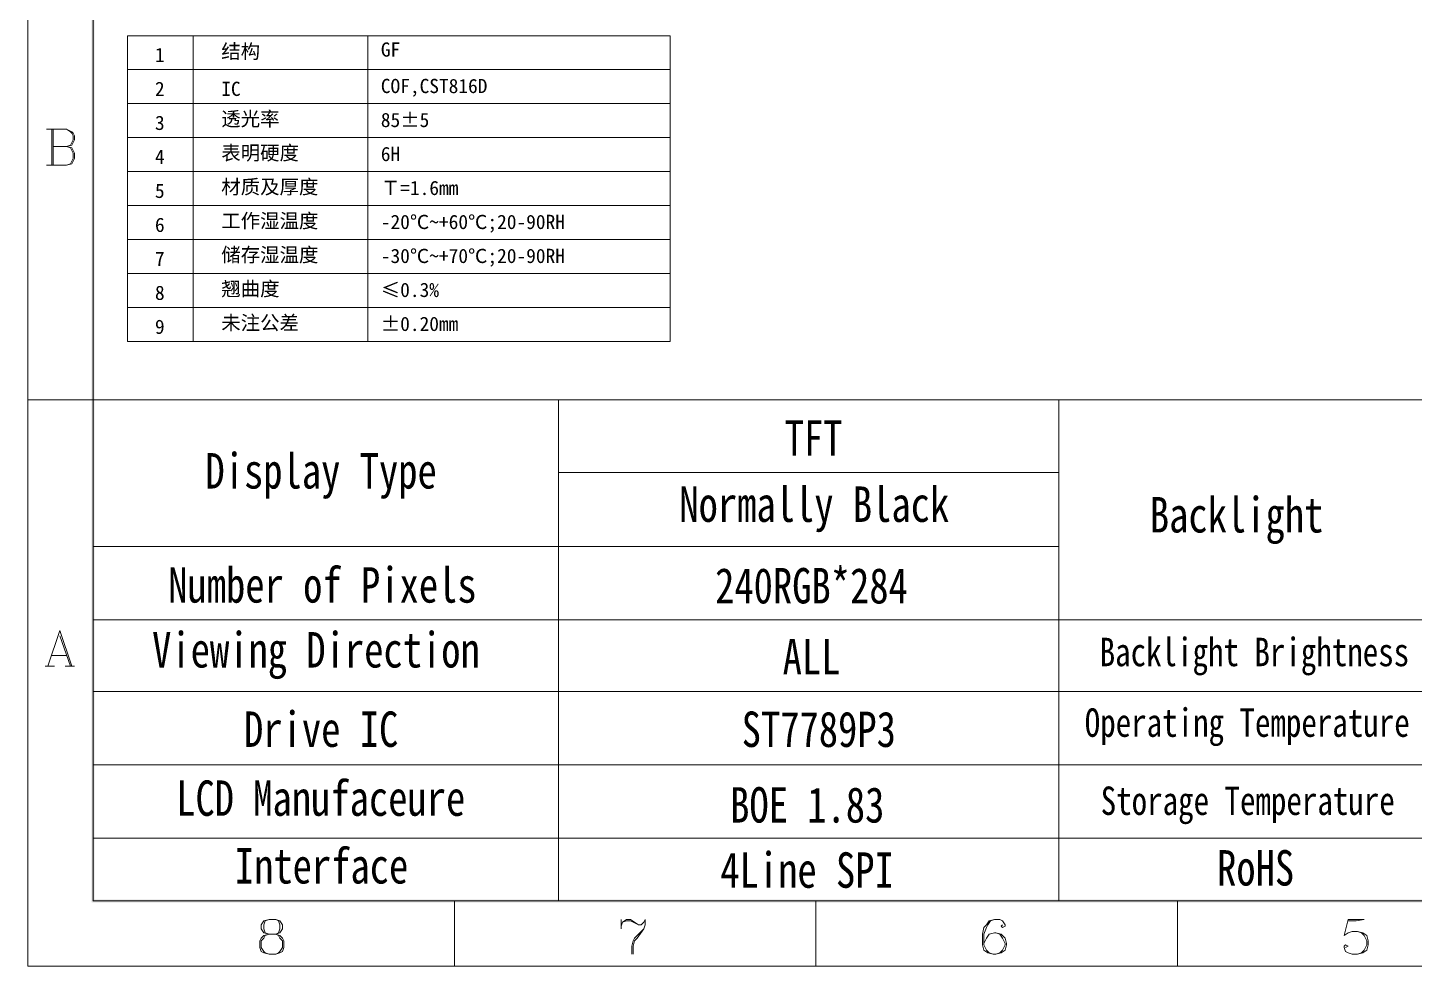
# Model space of a CAD drawing. Extents: x -128 to 4168, y -1774 to 38.
# Drawn here: x 1968.8 to 2087.5, y -979.3 to -899 of the extents above; entities that cross this region are included whole.
import ezdxf

# ---------------------------------------------------------------- set-up
doc = ezdxf.new("R2010")
doc.units = 0
doc.header["$LTSCALE"] = 16.335
doc.layers.add('BL-HOU', color=7, linetype='Continuous', lineweight=13)
doc.layers.add('dim', color=3, linetype='Continuous', lineweight=13)
doc.layers.add('BOARD_OUTLINE_00', color=6, linetype='Continuous')
doc.styles.get("Standard").update_dxf_attribs({"font": '', "width": 0.8})
doc.styles.add('常规', font='')
doc.styles.get('Standard').set_extended_font_data('NSimSun')
doc.styles.get('常规').set_extended_font_data('SimSun')

msp = doc.modelspace()

# ---------------------------------------------------------------- hatches: boundary and pattern name
at = {"layer": 'BL-HOU'}
h = msp.add_hatch(color=7, dxfattribs=at)
h.dxf.hatch_style = 2
h.paths.add_polyline_path([(1974.532, -802.205), (1974.304, -801.976), (1974.532, -948.731)])
h = msp.add_hatch(color=7, dxfattribs=at)
h.dxf.hatch_style = 2
h.paths.add_polyline_path([(1974.304, -801.976), (1974.532, -948.731), (1974.304, -948.731)])
h = msp.add_hatch(color=7, dxfattribs=at)
h.dxf.hatch_style = 2
h.paths.add_polyline_path([(1974.532, -802.09), (1974.304, -802.09), (1974.532, -973.609)])
h = msp.add_hatch(color=7, dxfattribs=at)
h.dxf.hatch_style = 2
h.paths.add_polyline_path([(1974.304, -802.09), (1974.532, -973.609), (1974.304, -973.837)])
h = msp.add_hatch(color=7, dxfattribs=at)
h.dxf.hatch_style = 2
h.paths.add_polyline_path([(1974.532, -973.609), (1974.304, -973.837), (2221.71, -973.609)])
h = msp.add_hatch(color=7, dxfattribs=at)
h.dxf.hatch_style = 2
h.paths.add_polyline_path([(1974.304, -973.837), (2221.71, -973.609), (2221.938, -973.837)])

# ---------------------------------------------------------------- linework, layer by layer
at = {"layer": 'BL-HOU', "color": 7, "lineweight": 0}
for p, q in [((1970.424, -907.649), (1972.135, -907.649)), ((1970.88, -907.649), (1970.88, -910.73)), ((1970.994, -907.649), (1970.994, -910.73)), ((1972.135, -907.649), (1972.592, -907.877)), ((1972.135, -907.649), (1972.478, -907.877)), ((1972.478, -907.877), (1972.592, -907.991)), ((1972.592, -907.877), (1972.706, -907.991)), ((1972.592, -907.991), (1972.706, -908.219)), ((1972.706, -908.562), (1972.592, -908.79)), ((1972.706, -907.991), (1972.82, -908.219)), ((1972.706, -908.219), (1972.706, -908.562)), ((1972.82, -908.562), (1972.706, -908.79)), ((1972.82, -908.219), (1972.82, -908.562)), ((1972.135, -909.132), (1970.994, -909.132)), ((1972.592, -909.018), (1972.135, -909.132)), ((1972.478, -909.018), (1972.135, -909.132)), ((1972.135, -909.132), (1972.592, -909.246)), ((1972.135, -909.132), (1972.478, -909.246)), ((1972.592, -908.79), (1972.478, -909.018)), ((1972.478, -909.246), (1972.592, -909.475)), ((1972.706, -908.79), (1972.592, -909.018)), ((1972.592, -909.246), (1972.706, -909.475)), ((1972.592, -909.475), (1972.706, -909.703)), ((1972.706, -909.475), (1972.82, -909.703)), ((1972.706, -909.703), (1972.706, -910.159)), ((1972.82, -909.703), (1972.82, -910.159)), ((1972.135, -910.73), (1970.424, -910.73)), ((1972.592, -910.616), (1972.135, -910.73)), ((1972.478, -910.616), (1972.135, -910.73)), ((1972.592, -910.388), (1972.478, -910.616)), ((1972.706, -910.159), (1972.592, -910.388)), ((1972.706, -910.388), (1972.592, -910.616)), ((1972.82, -910.159), (1972.706, -910.388)), ((2057.039, -937.047), (2014.245, -937.047))]:
    msp.add_line(p, q, dxfattribs=at)
for points in [[(1968.826, -796.499), (2227.415, -796.499), (2227.415, -979.314), (1968.826, -979.314)], [(1974.418, -802.09), (2221.824, -802.09), (2221.824, -973.723), (1974.418, -973.723)]]:
    msp.add_lwpolyline(points, close=True, dxfattribs=at)
for points in [[(1974.418, -930.815), (1968.826, -930.815)], [(2221.824, -930.815), (1974.418, -930.815)], [(2014.245, -930.815), (2014.245, -973.723)], [(2057.039, -973.723), (2057.039, -930.815)], [(2057.039, -943.367), (1974.418, -943.367)], [(2221.824, -949.644), (1974.418, -949.644)], [(1970.538, -953.638), (1971.565, -950.557), (1972.592, -953.638)], [(1971.565, -951.013), (1972.478, -953.638)], [(1970.31, -953.638), (1971.108, -953.638)], [(1970.88, -952.725), (1972.135, -952.725)], [(1972.021, -953.638), (1972.82, -953.638)], [(2131.443, -955.806), (1974.418, -955.806)], [(2131.443, -962.083), (1974.418, -962.083)], [(2131.443, -968.359), (1974.418, -968.359)], [(2005.343, -979.314), (2005.343, -973.723)], [(2036.269, -979.314), (2036.269, -973.723)], [(2067.195, -979.314), (2067.195, -973.723)], [(1989.481, -975.32), (1989.025, -975.434), (1988.796, -975.777), (1988.796, -976.119), (1989.025, -976.461), (1989.481, -976.576), (1990.052, -976.576), (1990.394, -976.461), (1990.622, -976.119), (1990.622, -975.777), (1990.394, -975.434), (1990.052, -975.32), (1989.481, -975.32), (1989.139, -975.434), (1989.025, -975.777), (1989.025, -976.119), (1989.139, -976.461), (1989.481, -976.576)], [(1990.052, -976.576), (1990.28, -976.461), (1990.394, -976.119), (1990.394, -975.777), (1990.28, -975.434), (1990.052, -975.32)], [(2019.608, -975.32), (2019.608, -976.119)], [(2019.608, -975.891), (2019.722, -975.549), (2020.065, -975.32), (2020.407, -975.32), (2021.092, -975.777), (2021.32, -975.777), (2021.548, -975.549), (2021.662, -975.32)], [(2019.722, -975.549), (2020.065, -975.434), (2020.407, -975.434), (2021.092, -975.777)], [(2021.548, -976.119), (2020.749, -976.918), (2020.635, -977.146), (2020.521, -977.603), (2020.521, -978.287)], [(2021.662, -975.32), (2021.662, -975.777), (2021.548, -976.119), (2020.978, -976.918), (2020.749, -977.146), (2020.635, -977.603), (2020.635, -978.287)], [(2052.246, -975.777), (2052.131, -975.891), (2052.246, -976.005), (2052.474, -975.891), (2052.474, -975.777), (2052.246, -975.434), (2052.017, -975.32), (2051.561, -975.32), (2051.104, -975.434), (2050.876, -975.777), (2050.648, -976.005), (2050.534, -976.576), (2050.534, -977.488), (2050.648, -977.945), (2050.99, -978.173), (2051.447, -978.287), (2051.675, -978.287), (2052.131, -978.173), (2052.474, -977.945), (2052.588, -977.488), (2052.588, -977.374), (2052.474, -976.918), (2052.131, -976.576), (2051.675, -976.461), (2051.561, -976.461), (2051.104, -976.576), (2050.876, -976.918), (2050.648, -977.374)], [(2051.561, -975.32), (2051.219, -975.434), (2050.99, -975.777), (2050.876, -976.005), (2050.648, -976.576), (2050.648, -977.488), (2050.876, -977.945), (2051.104, -978.173), (2051.447, -978.287)], [(2081.802, -975.32), (2081.46, -976.69), (2081.802, -976.461), (2082.144, -976.347), (2082.601, -976.347), (2083.057, -976.461), (2083.4, -976.69), (2083.514, -977.146), (2083.514, -977.488), (2083.4, -977.945), (2083.057, -978.173), (2082.601, -978.287), (2082.144, -978.287), (2081.802, -978.173), (2081.574, -978.059), (2081.46, -977.717), (2081.46, -977.603), (2081.574, -977.488), (2081.802, -977.603), (2081.574, -977.717)], [(2081.802, -975.32), (2083.171, -975.32)], [(2081.802, -975.434), (2082.487, -975.434), (2083.171, -975.32)], [(2082.601, -976.347), (2082.943, -976.461), (2083.171, -976.69), (2083.4, -977.146), (2083.4, -977.488), (2083.171, -977.945), (2082.943, -978.173), (2082.601, -978.287)], [(1989.481, -976.576), (1989.025, -976.69), (1988.796, -976.918), (1988.682, -977.146), (1988.682, -977.717), (1988.796, -978.059), (1989.025, -978.173), (1989.481, -978.287), (1990.052, -978.287), (1990.394, -978.173), (1990.622, -978.059), (1990.736, -977.717), (1990.736, -977.146), (1990.622, -976.918), (1990.394, -976.69), (1990.052, -976.576)], [(1989.481, -976.576), (1989.139, -976.69), (1989.025, -976.918), (1988.796, -977.146), (1988.796, -977.717), (1989.025, -978.059), (1989.139, -978.173), (1989.481, -978.287)], [(1990.052, -978.287), (1990.28, -978.173), (1990.394, -978.059), (1990.622, -977.717), (1990.622, -977.146), (1990.394, -976.918), (1990.28, -976.69), (1990.052, -976.576)], [(2051.675, -978.287), (2052.017, -978.173), (2052.246, -977.945), (2052.474, -977.488), (2052.474, -977.374), (2052.246, -976.918), (2052.017, -976.576), (2051.675, -976.461)]]:
    msp.add_lwpolyline(points, dxfattribs=at)
at = {"layer": 'dim'}
for p, q in [((1977.369, -925.834), (1977.369, -899.652)), ((1977.369, -899.652), (2023.788, -899.652)), ((2023.788, -899.652), (2023.788, -925.834))]:
    msp.add_line(p, q, dxfattribs=at)
msp.add_lwpolyline([(1982.988, -899.652), (1982.988, -925.834)], dxfattribs=at)
at = {"layer": 'dim', "flags": 128}
for points in [[(1997.938, -899.652), (1997.938, -925.834)], [(2023.788, -902.561), (1977.369, -902.561)], [(2023.788, -905.47), (1977.369, -905.47)], [(2023.788, -908.379), (1977.369, -908.379)], [(2023.788, -911.288), (1977.369, -911.288)], [(2023.788, -914.197), (1977.369, -914.197)], [(2023.788, -917.107), (1977.369, -917.107)], [(2023.788, -920.016), (1977.369, -920.016)], [(2023.788, -922.925), (1977.369, -922.925)], [(2023.788, -925.834), (1977.369, -925.834)]]:
    msp.add_lwpolyline(points, dxfattribs=at)

# ---------------------------------------------------------------- texts
at = {"layer": 'BOARD_OUTLINE_00', "color": 4, "char_height": 3.03097, "attachment_point": 7}
for s, insert in [('{\\fSimSun|b0|i0|c0;TFT}', (2033.594, -935.603)), ('{\\fSimSun|b0|i0|c0|p2;Normally \\fSimSun|b0|i0|c134|p2;Black}', (2024.582, -942.159)), ('{\\fSimSun|b0|i0|c0|p2;240RGB*\\fSimSun|b0|i0|c134|p2;284}', (2027.64, -948.302)), ('{\\fSimSun|b0|i0|c134|p2;ALL}', (2033.42, -954.322)), ('{\\fSimSun|b0|i0|c0|p2;ST7789\\fSimSun|b0|i0|c134|p2;P3}', (2029.917, -960.589)), ('{\\fSimSun|b0|i0|c134|p2;BOE 1.83}', (2028.929, -967.064)), ('{\\fSimSun|b0|i0|c134|p2;4Line SPI}', (2028.088, -972.642))]:
    msp.add_mtext(s, dxfattribs=dict(at, insert=insert))
at = {"layer": 'BOARD_OUTLINE_00', "color": 3, "attachment_point": 7}
for s, insert, char_height in [('{\\fSimSun|b0|i0|c0;Display Type}', (1984.032, -939.302), 3.03097), ('{\\fSimSun|b0|i0|c0|p2;Backlight}', (2064.84, -943.177), 3.03097), ('{\\fSimSun|b0|i0|c0|p2;Number of \\fSimSun|b0|i0|c134|p2;P\\fSimSun|b0|i0|c0|p2;ixels}', (1980.846, -948.241), 3.03097), ('{\\fSimSun|b0|i0|c0;Viewing Direction}', (1979.468, -954.737), 3.03097), ('Backlight Brightness', (2060.549, -954.427), 2.43297), ('{\\fSimSun|b0|i0|c0;Drive IC}', (1987.336, -960.582), 3.03097), ('{\\fSimSun|b0|i0|c0|p2;Operating \\fSimSun|b0|i0|c134|p2;T\\fSimSun|b0|i0|c0|p2;emperature}', (2059.271, -960.473), 2.43297), ('{\\fSimSun|b0|i0|c0|p2;LCD \\fSimSun|b0|i0|c134|p2;M\\fSimSun|b0|i0|c0|p2;anufaceure}', (1981.525, -966.488), 3.03097), ('{\\fSimSun|b0|i0|c0|p2;Storage \\fSimSun|b0|i0|c134|p2;T\\fSimSun|b0|i0|c0|p2;emperature}', (2060.638, -967.16), 2.43297), ('{\\fSimSun|b0|i0|c0;Interface}', (1986.543, -972.282), 3.03097), ('{\\fSimSun|b0|i0|c0;RoHS}', (2070.594, -972.454), 3.03097)]:
    msp.add_mtext(s, dxfattribs=dict(at, insert=insert, char_height=char_height))
at = {"layer": 'dim', "ltscale": 0.05, "attachment_point": 1, "style": '常规'}
for s, insert, char_height, width in [('结构', (1985.385, -900.387), 1.2189, 9.1508), ('{\\C3;GF}', (1999.039, -900.228), 1.2189, 34.92348), ('1', (1979.712, -900.688), 1.219, 5.19391), ('2', (1979.712, -903.597), 1.219, 5.19391), ('IC', (1985.385, -903.594), 1.2189, 5.19391), ('{\\C3;COF,CST816D}', (1999.039, -903.349), 1.21889, 18.98449), ('透光率', (1985.385, -906.164), 1.2189, 10.20238), ('{\\C3;85%%P5}', (1999.039, -906.258), 1.21889, 5.19391), ('3', (1979.712, -906.506), 1.219, 5.19391), ('4', (1979.712, -909.416), 1.219, 5.19391), ('表明硬度', (1985.385, -909.074), 1.2189, 10.20238), ('{\\C3;6H}', (1999.039, -909.167), 1.2189, 5.19391), ('材质及厚度', (1985.385, -911.983), 1.2189, 10.20238), ('{\\C1;Ｔ=1.6mm}', (1999.039, -912.077), 1.21889, 15.61148), ('5', (1979.712, -912.325), 1.219, 5.19391), ('工作湿温度', (1985.385, -914.892), 1.2189, 10.20238), ('6', (1979.712, -915.234), 1.219, 5.19391), ('{\\C3;-20℃~+60℃;20-90RH}', (1999.039, -914.986), 1.21889, 15.61148), ('7', (1979.712, -918.143), 1.219, 5.19391), ('储存湿温度', (1985.385, -917.801), 1.2189, 10.20238), ('{\\C3;-30℃~+70℃;20-90RH}', (1999.039, -917.895), 1.21889, 15.61148), ('翘曲度', (1985.385, -920.71), 1.2189, 10.20238), ('8', (1979.712, -921.052), 1.219, 5.19391), ('{\\C3;≤0.3%}', (1999.039, -920.804), 1.21889, 5.19391), ('9', (1979.712, -923.961), 1.219, 5.19391), ('未注公差', (1985.385, -923.619), 1.2189, 10.20238), ('{\\C3;%%P0.20mm}', (1999.039, -923.713), 1.21889, 5.19391)]:
    msp.add_mtext(s, dxfattribs=dict(at, insert=insert, char_height=char_height, width=width))

doc.saveas('drawing.dxf')
